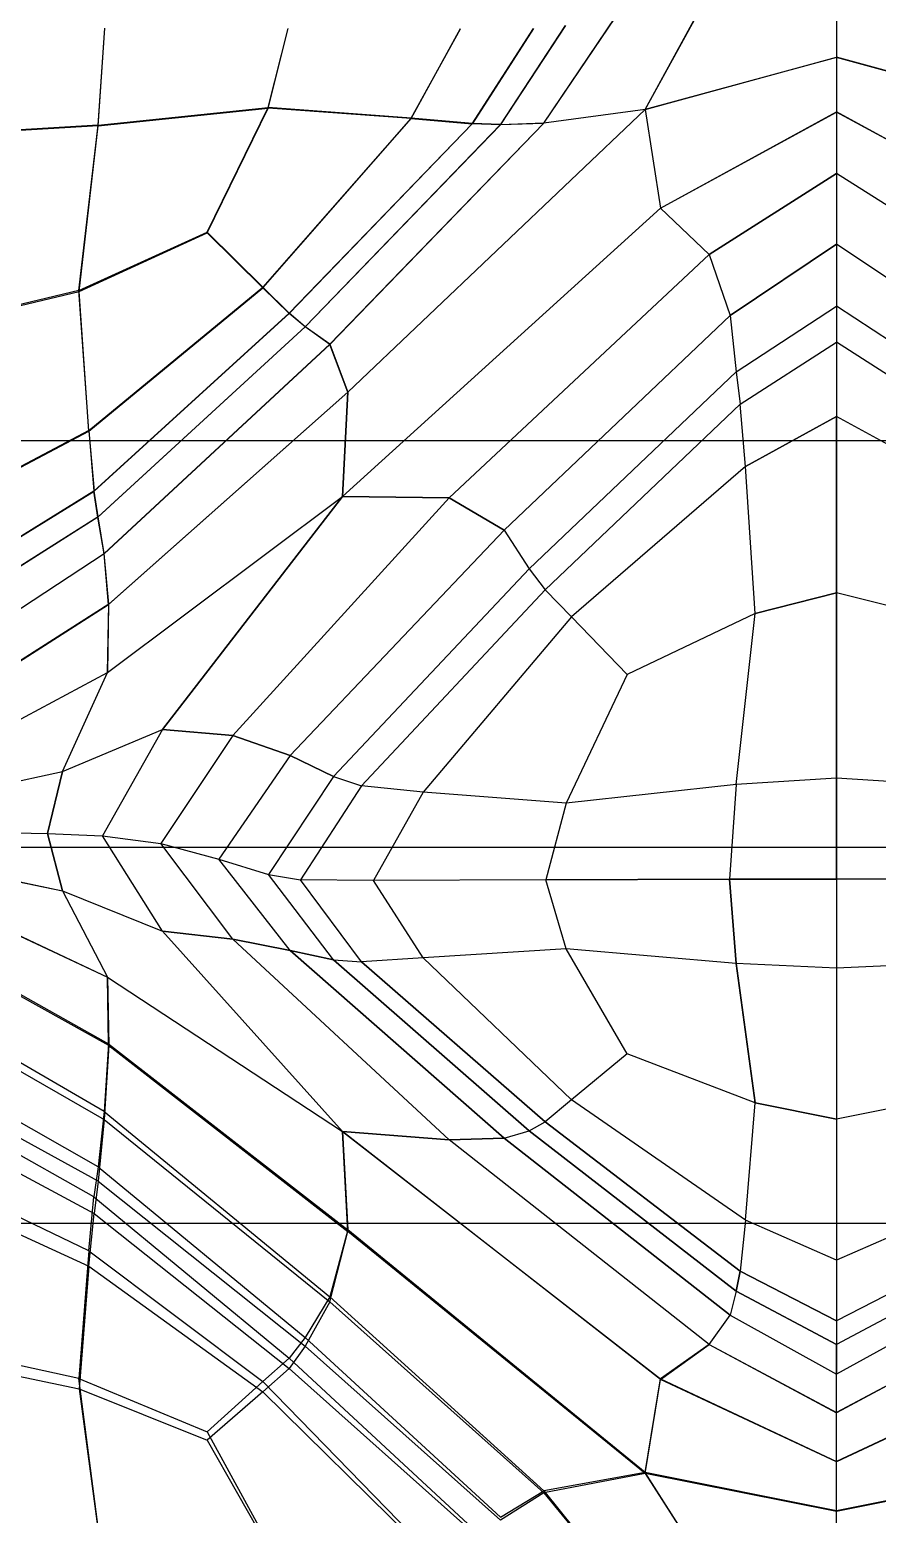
# Model space of a CAD drawing. Extents: x 11992 to 29481, y -6727 to 6811.
# Drawn here: x 12607.29 to 12612.22, y 1266.32 to 1274.94 of the extents above; entities that cross this region are included whole.
import ezdxf

# ---------------------------------------------------------------- set-up
doc = ezdxf.new("R2010")
doc.units = 0
doc.header["$MEASUREMENT"] = 0
doc.layers.get('0').update_dxf_attribs({"color": 8, "linetype": 'CONTINUOUS'})

msp = doc.modelspace()

# ---------------------------------------------------------------- linework, layer by layer
for p, q in [((12611.9796, 1276.9698, -1760.3735), (12611.9796, 1272.6954, -1759.1855)), ((12611.9796, 1275.7257, -1721.013), (12611.9796, 1272.6954, -1721.6802)), ((12610.2778, 1274.3996, -1721.1039), (12610.6927, 1275.014, -1720.8768)), ((12610.2788, 1274.3991, -1759.7495), (12610.6927, 1275.0123, -1759.9886)), ((12610.8667, 1274.48, -1721.2804), (12611.1838, 1275.0596, -1721.0447)), ((12610.8667, 1274.4788, -1759.5801), (12611.1838, 1275.0569, -1759.8205)), ((12607.6895, 1274.3884, -1759.9993), (12607.7267, 1274.9515, -1760.2206)), ((12607.6895, 1274.3834, -1720.8365), (12607.7267, 1274.9508, -1720.6454)), ((12608.6756, 1274.4866, -1720.7896), (12608.7934, 1274.9494, -1720.6388)), ((12608.6756, 1274.4907, -1760.0501), (12608.7934, 1274.9492, -1760.227)), ((12609.5068, 1274.4261, -1720.8175), (12609.7938, 1274.9489, -1720.6351)), ((12609.5068, 1274.4289, -1760.0204), (12609.7938, 1274.948, -1760.2304)), ((12609.8625, 1274.3967, -1720.8396), (12610.2177, 1274.9506, -1720.6418)), ((12610.2177, 1274.9496, -1760.2238), (12609.863, 1274.3984, -1760.0006)), ((12610.0256, 1274.3903, -1720.9155), (12610.4042, 1274.968, -1720.7065)), ((12610.4042, 1274.967, -1760.1591), (12610.0265, 1274.391, -1759.9303)), ((12610.8667, 1274.48, -1721.2804), (12611.9796, 1274.7832, -1721.2003)), ((12611.9796, 1274.7813, -1759.6634), (12610.8667, 1274.4788, -1759.5801)), ((12613.0931, 1274.4807, -1721.2843), (12611.9796, 1274.7832, -1721.2003)), ((12613.0926, 1274.4788, -1759.5798), (12611.9796, 1274.7813, -1759.6634)), ((12607.6895, 1274.3884, -1759.9993), (12608.6756, 1274.4907, -1760.0501)), ((12607.6895, 1274.3834, -1720.8365), (12608.6756, 1274.4866, -1720.7896)), ((12608.3213, 1273.7671, -1759.7183), (12608.6756, 1274.4907, -1760.0501)), ((12608.3223, 1273.7618, -1721.0883), (12608.6756, 1274.4866, -1720.7896)), ((12609.5068, 1274.4289, -1760.0204), (12608.6446, 1273.4471, -1759.5659)), ((12608.6456, 1273.4433, -1721.2287), (12609.5068, 1274.4261, -1720.8175)), ((12609.5068, 1274.4289, -1760.0204), (12608.6756, 1274.4907, -1760.0501)), ((12609.5068, 1274.4261, -1720.8175), (12608.6756, 1274.4866, -1720.7896)), ((12610.8667, 1274.48, -1721.2804), (12609.1386, 1272.8368, -1721.9559)), ((12610.8667, 1274.4788, -1759.5801), (12609.1386, 1272.8356, -1758.9011)), ((12609.863, 1274.3984, -1760.0006), (12609.5068, 1274.4289, -1760.0204)), ((12609.5068, 1274.4261, -1720.8175), (12609.8625, 1274.3967, -1720.8396)), ((12610.8667, 1274.48, -1721.2804), (12610.2778, 1274.3996, -1721.1039)), ((12610.8667, 1274.4788, -1759.5801), (12610.2788, 1274.3991, -1759.7495)), ((12610.8667, 1274.48, -1721.2804), (12610.9568, 1273.9063, -1721.5802)), ((12610.8667, 1274.4788, -1759.5801), (12610.9568, 1273.9056, -1759.2834)), ((12610.9568, 1273.9063, -1721.5802), (12611.9796, 1274.4652, -1721.3495)), ((12610.9568, 1273.9056, -1759.2834), (12611.9796, 1274.4642, -1759.5147)), ((12613.0029, 1273.9066, -1721.5823), (12611.9796, 1274.4652, -1721.3495)), ((12613.0025, 1273.9056, -1759.2834), (12611.9796, 1274.4642, -1759.5147)), ((12607.6895, 1274.3884, -1759.9993), (12607.1049, 1274.3541, -1759.9824)), ((12607.6895, 1274.3834, -1720.8365), (12607.1049, 1274.3488, -1720.8521)), ((12607.577, 1273.4276, -1759.5561), (12607.6895, 1274.3884, -1759.9993)), ((12607.5779, 1273.4221, -1721.2363), (12607.6895, 1274.3834, -1720.8365)), ((12609.863, 1274.3984, -1760.0006), (12608.7977, 1273.2955, -1759.4948)), ((12609.8625, 1274.3967, -1720.8396), (12608.7987, 1273.2936, -1721.2996)), ((12610.0265, 1274.391, -1759.9303), (12608.8912, 1273.2166, -1759.4031)), ((12610.0256, 1274.3903, -1720.9155), (12608.8916, 1273.2161, -1721.4036)), ((12610.2778, 1274.3996, -1721.1039), (12609.0356, 1273.1145, -1721.6437)), ((12609.0356, 1273.1138, -1759.1888), (12610.2788, 1274.3991, -1759.7495)), ((12610.0256, 1274.3903, -1720.9155), (12609.8625, 1274.3967, -1720.8396)), ((12610.0265, 1274.391, -1759.9303), (12609.863, 1274.3984, -1760.0006)), ((12610.2778, 1274.3996, -1721.1039), (12610.0256, 1274.3903, -1720.9155)), ((12610.0265, 1274.391, -1759.9303), (12610.2788, 1274.3991, -1759.7495)), ((12611.9796, 1274.1073, -1721.4728), (12611.2382, 1273.636, -1721.6581)), ((12611.2382, 1273.6357, -1759.2072), (12611.9796, 1274.1071, -1759.3927)), ((12612.7211, 1273.636, -1721.6586), (12611.9796, 1274.1073, -1721.4728)), ((12612.7211, 1273.6357, -1759.2072), (12611.9796, 1274.1071, -1759.3927)), ((12609.1091, 1272.2305, -1722.2761), (12610.9568, 1273.9063, -1721.5802)), ((12609.1091, 1272.2298, -1758.5894), (12610.9568, 1273.9056, -1759.2834)), ((12611.2382, 1273.636, -1721.6581), (12610.9568, 1273.9063, -1721.5802)), ((12611.2382, 1273.6357, -1759.2072), (12610.9568, 1273.9056, -1759.2834)), ((12607.577, 1273.4276, -1759.5561), (12608.3213, 1273.7671, -1759.7183)), ((12607.5779, 1273.4221, -1721.2363), (12608.3223, 1273.7618, -1721.0883)), ((12608.3213, 1273.7671, -1759.7183), (12608.6446, 1273.4471, -1759.5659)), ((12608.6456, 1273.4433, -1721.2287), (12608.3223, 1273.7618, -1721.0883)), ((12611.2382, 1273.636, -1721.6581), (12609.729, 1272.2219, -1722.215)), ((12611.2382, 1273.6357, -1759.2072), (12609.729, 1272.2217, -1758.6507)), ((12611.2382, 1273.636, -1721.6581), (12611.3602, 1273.2812, -1721.6495)), ((12611.2382, 1273.6357, -1759.2072), (12611.3602, 1273.2812, -1759.2163)), ((12611.3602, 1273.2812, -1759.2163), (12611.9796, 1273.697, -1759.3724)), ((12611.9796, 1273.697, -1721.4934), (12611.3602, 1273.2812, -1721.6495)), ((12612.599, 1273.2812, -1721.6495), (12611.9796, 1273.697, -1721.4934)), ((12612.599, 1273.2812, -1759.2163), (12611.9796, 1273.697, -1759.3724)), ((12607.577, 1273.4276, -1759.5561), (12607.1049, 1273.3143, -1759.5021)), ((12607.1049, 1273.3088, -1721.2856), (12607.5779, 1273.4221, -1721.2363)), ((12607.6342, 1272.6129, -1759.1694), (12607.577, 1273.4276, -1759.5561)), ((12607.6352, 1272.6093, -1721.5904), (12607.5779, 1273.4221, -1721.2363)), ((12607.6342, 1272.6129, -1759.1694), (12608.6446, 1273.4471, -1759.5659)), ((12607.6352, 1272.6093, -1721.5904), (12608.6456, 1273.4433, -1721.2287)), ((12608.6446, 1273.4471, -1759.5659), (12608.7977, 1273.2955, -1759.4948)), ((12608.6456, 1273.4433, -1721.2287), (12608.7987, 1273.2936, -1721.2996)), ((12607.6643, 1272.2617, -1759.0096), (12608.7977, 1273.2955, -1759.4948)), ((12607.6657, 1272.2605, -1721.7428), (12608.7987, 1273.2936, -1721.2996)), ((12608.8912, 1273.2166, -1759.4031), (12608.7977, 1273.2955, -1759.4948)), ((12608.8916, 1273.2161, -1721.4036), (12608.7987, 1273.2936, -1721.2996)), ((12611.3965, 1272.9541, -1759.2425), (12611.9796, 1273.3358, -1759.3805)), ((12611.3965, 1272.9541, -1721.6234), (12611.9796, 1273.3358, -1721.4853)), ((12612.5628, 1272.9541, -1759.2425), (12611.9796, 1273.3358, -1759.3805)), ((12612.5628, 1272.9541, -1721.6234), (12611.9796, 1273.3358, -1721.4853)), ((12607.6876, 1272.111, -1758.8959), (12608.8912, 1273.2166, -1759.4031)), ((12607.6891, 1272.112, -1721.8744), (12608.8916, 1273.2161, -1721.4036)), ((12609.0356, 1273.1138, -1759.1888), (12608.8912, 1273.2166, -1759.4031)), ((12609.0356, 1273.1145, -1721.6437), (12608.8916, 1273.2161, -1721.4036)), ((12611.3602, 1273.2812, -1759.2163), (12610.0484, 1272.0345, -1758.7482)), ((12611.3602, 1273.2812, -1721.6495), (12610.0484, 1272.0345, -1722.1177)), ((12611.3602, 1273.2812, -1759.2163), (12611.3965, 1272.9541, -1759.2425)), ((12611.3602, 1273.2812, -1721.6495), (12611.3965, 1272.9541, -1721.6234)), ((12607.7239, 1271.8976, -1758.6477), (12609.0356, 1273.1138, -1759.1888)), ((12607.7243, 1271.8991, -1722.1658), (12609.0356, 1273.1145, -1721.6437)), ((12609.0356, 1273.1145, -1721.6437), (12609.1386, 1272.8368, -1721.9559)), ((12609.1386, 1272.8356, -1758.9011), (12609.0356, 1273.1138, -1759.1888)), ((12611.4198, 1272.7667, -1721.6485), (12611.9796, 1273.1262, -1721.5222)), ((12611.4198, 1272.7667, -1759.2173), (12611.9796, 1273.1262, -1759.3436)), ((12612.5394, 1272.7667, -1759.2173), (12611.9796, 1273.1262, -1759.3436)), ((12612.5394, 1272.7667, -1721.6485), (12611.9796, 1273.1262, -1721.5222)), ((12611.3965, 1272.9541, -1759.2425), (12610.1924, 1271.8097, -1758.8285)), ((12611.3965, 1272.9541, -1721.6234), (12610.1924, 1271.8097, -1722.0374)), ((12611.3965, 1272.9541, -1759.2425), (12611.4198, 1272.7667, -1759.2173)), ((12611.3965, 1272.9541, -1721.6234), (12611.4198, 1272.7667, -1721.6485)), ((12607.7496, 1271.6025, -1758.3643), (12609.1386, 1272.8356, -1758.9011)), ((12607.7501, 1271.6039, -1722.4906), (12609.1386, 1272.8368, -1721.9559)), ((12609.1386, 1272.8368, -1721.9559), (12609.1091, 1272.2305, -1722.2761)), ((12609.1091, 1272.2298, -1758.5894), (12609.1386, 1272.8356, -1758.9011)), ((12610.2859, 1271.6886, -1722.0277), (12611.4198, 1272.7667, -1721.6485)), ((12611.4198, 1272.7667, -1759.2173), (12610.2859, 1271.6886, -1758.8381)), ((12611.4503, 1272.4043, -1721.781), (12611.4198, 1272.7667, -1721.6485)), ((12611.4503, 1272.4043, -1759.0848), (12611.4198, 1272.7667, -1759.2173)), ((12611.9796, 1272.6954, -1759.1855), (12611.4503, 1272.4043, -1759.0848)), ((12611.4503, 1272.4043, -1721.781), (12611.9796, 1272.6954, -1721.6802)), ((12611.9796, 1272.6954, -1759.1855), (12611.9796, 1267.1293, -1755.5806)), ((12611.9796, 1270.0072, -1722.6864), (12611.9796, 1272.6954, -1721.6802)), ((12612.5094, 1272.4043, -1721.781), (12611.9796, 1272.6954, -1721.6802)), ((12612.5094, 1272.4043, -1759.0848), (12611.9796, 1272.6954, -1759.1855)), ((12607.6342, 1272.6129, -1759.1694), (12607.1049, 1272.3347, -1759.0373)), ((12607.1049, 1272.3313, -1721.7109), (12607.6352, 1272.6093, -1721.5904)), ((12607.6342, 1272.6129, -1759.1694), (12607.6643, 1272.2617, -1759.0096)), ((12607.6352, 1272.6093, -1721.5904), (12607.6657, 1272.2605, -1721.7428)), ((12651.3121, 1272.5535, -1759.0217), (12606.3119, 1272.5535, -1759.0217)), ((12651.3121, 1272.5535, -1721.8437), (12606.3119, 1272.5535, -1721.8437)), ((12611.4503, 1272.4043, -1721.781), (12610.439, 1271.5305, -1722.0833)), ((12611.4503, 1272.4043, -1759.0848), (12610.439, 1271.5305, -1758.7826)), ((12611.5071, 1271.5512, -1758.7892), (12611.4503, 1272.4043, -1759.0848)), ((12611.5071, 1271.5512, -1722.0766), (12611.4503, 1272.4043, -1721.781)), ((12607.6643, 1272.2617, -1759.0096), (12607.1049, 1271.917, -1758.8478)), ((12607.1049, 1271.9162, -1721.8905), (12607.6657, 1272.2605, -1721.7428)), ((12607.6876, 1272.111, -1758.8959), (12607.6643, 1272.2617, -1759.0096)), ((12607.6891, 1272.112, -1721.8744), (12607.6657, 1272.2605, -1721.7428)), ((12607.7425, 1271.2079, -1722.7224), (12609.1091, 1272.2305, -1722.2761)), ((12607.7425, 1271.2072, -1758.1452), (12609.1091, 1272.2298, -1758.5894)), ((12608.0634, 1270.8763, -1722.8374), (12609.1091, 1272.2305, -1722.2761)), ((12609.1091, 1272.2298, -1758.5894), (12608.0634, 1270.8763, -1758.0284)), ((12608.4715, 1270.8412, -1722.7654), (12609.729, 1272.2219, -1722.215)), ((12609.729, 1272.2217, -1758.6507), (12608.4715, 1270.8412, -1758.1005)), ((12609.1091, 1272.2305, -1722.2761), (12609.729, 1272.2219, -1722.215)), ((12609.729, 1272.2217, -1758.6507), (12609.1091, 1272.2298, -1758.5894)), ((12609.729, 1272.2219, -1722.215), (12610.0484, 1272.0345, -1722.1177)), ((12610.0484, 1272.0345, -1758.7482), (12609.729, 1272.2217, -1758.6507)), ((12607.6891, 1272.112, -1721.8744), (12607.1049, 1271.7436, -1722.0314)), ((12607.6876, 1272.111, -1758.8959), (12607.1049, 1271.7424, -1758.7268)), ((12607.7239, 1271.8976, -1758.6477), (12607.6876, 1272.111, -1758.8959)), ((12607.7243, 1271.8991, -1722.1658), (12607.6891, 1272.112, -1721.8744)), ((12610.0484, 1272.0345, -1758.7482), (12608.8049, 1270.7253, -1758.244)), ((12608.8049, 1270.7253, -1722.6219), (12610.0484, 1272.0345, -1722.1177)), ((12610.0484, 1272.0345, -1758.7482), (12610.1924, 1271.8097, -1758.8285)), ((12610.0484, 1272.0345, -1722.1177), (12610.1924, 1271.8097, -1722.0374)), ((12607.1049, 1271.494, -1722.3398), (12607.7243, 1271.8991, -1722.1658)), ((12607.7239, 1271.8976, -1758.6477), (12607.1049, 1271.4921, -1758.4673)), ((12607.7496, 1271.6025, -1758.3643), (12607.7239, 1271.8976, -1758.6477)), ((12607.7501, 1271.6039, -1722.4906), (12607.7243, 1271.8991, -1722.1658)), ((12610.1924, 1271.8097, -1758.8285), (12609.0566, 1270.6028, -1758.3784)), ((12609.0566, 1270.6028, -1722.4874), (12610.1924, 1271.8097, -1722.0374)), ((12610.1924, 1271.8097, -1722.0374), (12610.2859, 1271.6886, -1722.0277)), ((12610.1924, 1271.8097, -1758.8285), (12610.2859, 1271.6886, -1758.8381)), ((12609.2197, 1270.548, -1722.4427), (12610.2859, 1271.6886, -1722.0277)), ((12610.2859, 1271.6886, -1758.8381), (12609.2197, 1270.548, -1758.4231)), ((12610.439, 1271.5305, -1758.7826), (12610.2859, 1271.6886, -1758.8381)), ((12610.439, 1271.5305, -1722.0833), (12610.2859, 1271.6886, -1722.0277)), ((12611.5071, 1271.5512, -1722.0766), (12611.9796, 1271.67, -1722.0358)), ((12611.9796, 1271.67, -1758.83), (12611.5071, 1271.5512, -1758.7892)), ((12612.4522, 1271.5512, -1758.7892), (12611.9796, 1271.67, -1758.83)), ((12612.4522, 1271.5512, -1722.0766), (12611.9796, 1271.67, -1722.0358)), ((12607.7501, 1271.6039, -1722.4906), (12607.1049, 1271.1931, -1722.6687)), ((12607.1049, 1271.1917, -1758.1854), (12607.7496, 1271.6025, -1758.3643)), ((12607.7425, 1271.2079, -1722.7224), (12607.7501, 1271.6039, -1722.4906)), ((12607.7496, 1271.6025, -1758.3643), (12607.7425, 1271.2072, -1758.1452)), ((12610.439, 1271.5305, -1758.7826), (12609.5764, 1270.5122, -1758.4155)), ((12610.439, 1271.5305, -1722.0833), (12609.5764, 1270.5122, -1722.4504)), ((12610.7623, 1271.1953, -1758.667), (12610.439, 1271.5305, -1758.7826)), ((12610.7623, 1271.1953, -1722.1989), (12610.439, 1271.5305, -1722.0833)), ((12611.5071, 1271.5512, -1758.7892), (12610.7623, 1271.1953, -1758.667)), ((12611.5071, 1271.5512, -1722.0766), (12610.7623, 1271.1953, -1722.1989)), ((12611.395, 1270.5565, -1758.4284), (12611.5071, 1271.5512, -1758.7892)), ((12611.395, 1270.5565, -1722.4373), (12611.5071, 1271.5512, -1722.0766)), ((12607.1049, 1270.8672, -1722.8712), (12607.7425, 1271.2079, -1722.7224)), ((12607.1049, 1270.8662, -1757.9971), (12607.7425, 1271.2072, -1758.1452)), ((12607.4812, 1270.6319, -1722.968), (12607.7425, 1271.2079, -1722.7224)), ((12607.4812, 1270.6319, -1757.8982), (12607.7425, 1271.2072, -1758.1452)), ((12610.7623, 1271.1953, -1758.667), (12610.408, 1270.4476, -1758.393)), ((12610.7623, 1271.1953, -1722.1989), (12610.408, 1270.4476, -1722.4729)), ((12607.4812, 1270.6319, -1722.968), (12608.0634, 1270.8763, -1722.8374)), ((12607.4812, 1270.6319, -1757.8982), (12608.0634, 1270.8763, -1758.0284)), ((12608.0634, 1270.8763, -1722.8374), (12607.7148, 1270.258, -1723.1209)), ((12608.0634, 1270.8763, -1758.0284), (12607.7148, 1270.258, -1757.745)), ((12608.0634, 1270.8763, -1722.8374), (12608.4715, 1270.8412, -1722.7654)), ((12608.4715, 1270.8412, -1758.1005), (12608.0634, 1270.8763, -1758.0284)), ((12608.4715, 1270.8412, -1722.7654), (12608.0519, 1270.2142, -1723.0451)), ((12608.4715, 1270.8412, -1758.1005), (12608.0519, 1270.2142, -1757.8207)), ((12608.4715, 1270.8412, -1722.7654), (12608.8049, 1270.7253, -1722.6219)), ((12608.8049, 1270.7253, -1758.244), (12608.4715, 1270.8412, -1758.1005)), ((12608.8049, 1270.7253, -1722.6219), (12608.39, 1270.1224, -1722.886)), ((12608.8049, 1270.7253, -1758.244), (12608.39, 1270.1224, -1757.9799)), ((12609.0566, 1270.6028, -1758.3784), (12608.8049, 1270.7253, -1758.244)), ((12608.8049, 1270.7253, -1722.6219), (12609.0566, 1270.6028, -1722.4874)), ((12607.1049, 1270.5503, -1757.8548), (12607.4812, 1270.6319, -1757.8982)), ((12607.1049, 1270.5506, -1723.0116), (12607.4812, 1270.6319, -1722.968)), ((12607.3939, 1270.2728, -1723.1463), (12607.4812, 1270.6319, -1722.968)), ((12607.4812, 1270.6319, -1757.8982), (12607.3939, 1270.2728, -1757.7194)), ((12609.0566, 1270.6028, -1758.3784), (12608.678, 1270.0342, -1758.1325)), ((12609.0566, 1270.6028, -1722.4874), (12608.678, 1270.0342, -1722.7333)), ((12609.2197, 1270.548, -1758.4231), (12608.8645, 1270.0017, -1758.1889)), ((12609.2197, 1270.548, -1722.4427), (12608.8645, 1270.0017, -1722.6769)), ((12609.0566, 1270.6028, -1758.3784), (12609.2197, 1270.548, -1758.4231)), ((12609.0566, 1270.6028, -1722.4874), (12609.2197, 1270.548, -1722.4427)), ((12609.5764, 1270.5122, -1722.4504), (12609.2197, 1270.548, -1722.4427)), ((12609.5764, 1270.5122, -1758.4155), (12609.2197, 1270.548, -1758.4231)), ((12611.395, 1270.5565, -1758.4284), (12610.408, 1270.4476, -1758.393)), ((12611.395, 1270.5565, -1722.4373), (12610.408, 1270.4476, -1722.4729)), ((12611.395, 1270.5565, -1758.4284), (12611.3574, 1270.0058, -1758.1817)), ((12611.395, 1270.5565, -1722.4373), (12611.3574, 1270.0058, -1722.6842)), ((12611.9796, 1270.5928, -1758.4402), (12611.395, 1270.5565, -1758.4284)), ((12611.9796, 1270.5928, -1722.4255), (12611.395, 1270.5565, -1722.4373)), ((12612.5647, 1270.5565, -1758.4284), (12611.9796, 1270.5928, -1758.4402)), ((12612.5647, 1270.5565, -1722.4373), (12611.9796, 1270.5928, -1722.4255)), ((12609.5764, 1270.5122, -1722.4504), (12609.2888, 1269.9994, -1722.6729)), ((12609.5764, 1270.5122, -1758.4155), (12609.2888, 1269.9994, -1758.193)), ((12610.408, 1270.4476, -1758.393), (12609.5764, 1270.5122, -1758.4155)), ((12610.408, 1270.4476, -1722.4729), (12609.5764, 1270.5122, -1722.4504)), ((12610.408, 1270.4476, -1758.393), (12610.2902, 1270.002, -1758.1884)), ((12610.408, 1270.4476, -1722.4729), (12610.2902, 1270.002, -1722.6774)), ((12607.1049, 1270.2778, -1757.7109), (12607.3939, 1270.2728, -1757.7194)), ((12607.1049, 1270.2778, -1723.155), (12607.3939, 1270.2728, -1723.1463)), ((12607.3939, 1270.2728, -1723.1463), (12607.7148, 1270.258, -1723.1209)), ((12607.3939, 1270.2728, -1757.7194), (12607.4812, 1269.9388, -1757.4976)), ((12607.3939, 1270.2728, -1757.7194), (12607.7148, 1270.258, -1757.745)), ((12607.4812, 1269.9386, -1723.3678), (12607.3939, 1270.2728, -1723.1463)), ((12651.3116, 1270.191, -1757.8612), (12606.3119, 1270.191, -1757.8612)), ((12651.3116, 1270.191, -1723.0042), (12606.3119, 1270.191, -1723.0042)), ((12607.7148, 1270.258, -1757.745), (12608.0519, 1270.2142, -1757.8207)), ((12608.0634, 1269.7035, -1757.3512), (12607.7148, 1270.258, -1757.745)), ((12607.7148, 1270.258, -1723.1209), (12608.0519, 1270.2142, -1723.0451)), ((12608.0634, 1269.7035, -1723.5145), (12607.7148, 1270.258, -1723.1209)), ((12608.0519, 1270.2142, -1757.8207), (12608.39, 1270.1224, -1757.9799)), ((12608.4715, 1269.6587, -1723.4482), (12608.0519, 1270.2142, -1723.0451)), ((12608.4715, 1269.6587, -1757.4177), (12608.0519, 1270.2142, -1757.8207)), ((12608.0519, 1270.2142, -1723.0451), (12608.39, 1270.1224, -1722.886)), ((12608.8049, 1269.5921, -1757.5898), (12608.39, 1270.1224, -1757.9799)), ((12608.8049, 1269.5924, -1723.276), (12608.39, 1270.1224, -1722.886)), ((12608.39, 1270.1224, -1757.9799), (12608.678, 1270.0342, -1758.1325)), ((12608.39, 1270.1224, -1722.886), (12608.678, 1270.0342, -1722.7333)), ((12607.1049, 1270.0172, -1757.5464), (12607.4812, 1269.9388, -1757.4976)), ((12607.1049, 1270.0168, -1723.319), (12607.4812, 1269.9386, -1723.3678)), ((12608.678, 1270.0342, -1722.7333), (12608.8645, 1270.0017, -1722.6769)), ((12609.0566, 1269.5371, -1757.7631), (12608.678, 1270.0342, -1758.1325)), ((12609.0566, 1269.5371, -1723.1027), (12608.678, 1270.0342, -1722.7333)), ((12608.678, 1270.0342, -1758.1325), (12608.8645, 1270.0017, -1758.1889)), ((12607.4812, 1269.9388, -1757.4976), (12607.7425, 1269.4379, -1757.1216)), ((12607.4812, 1269.9388, -1757.4976), (12608.0634, 1269.7035, -1757.3512)), ((12607.4812, 1269.9386, -1723.3678), (12607.7425, 1269.4369, -1723.7427)), ((12607.4812, 1269.9386, -1723.3678), (12608.0634, 1269.7035, -1723.5145)), ((12609.2888, 1269.9994, -1758.193), (12608.8645, 1270.0017, -1758.1889)), ((12609.2197, 1269.5259, -1757.833), (12608.8645, 1270.0017, -1758.1889)), ((12609.2197, 1269.5259, -1723.0328), (12608.8645, 1270.0017, -1722.6769)), ((12609.2888, 1269.9994, -1722.6729), (12608.8645, 1270.0017, -1722.6769)), ((12610.2902, 1270.002, -1722.6774), (12609.2888, 1269.9994, -1722.6729)), ((12610.2902, 1270.002, -1758.1884), (12609.2888, 1269.9994, -1758.193)), ((12609.5764, 1269.5502, -1757.8601), (12609.2888, 1269.9994, -1758.193)), ((12609.5764, 1269.5502, -1723.0057), (12609.2888, 1269.9994, -1722.6729)), ((12611.3574, 1270.0058, -1722.6842), (12610.2902, 1270.002, -1722.6774)), ((12610.2902, 1270.002, -1758.1884), (12611.3574, 1270.0058, -1758.1817)), ((12610.408, 1269.6021, -1757.9049), (12610.2902, 1270.002, -1758.1884)), ((12610.408, 1269.6021, -1722.961), (12610.2902, 1270.002, -1722.6774)), ((12611.3574, 1270.0058, -1758.1817), (12611.9796, 1270.0072, -1758.1795)), ((12611.9796, 1270.0072, -1722.6864), (12611.3574, 1270.0058, -1722.6842)), ((12611.3574, 1270.0058, -1722.6842), (12611.395, 1269.517, -1723.0377)), ((12611.395, 1269.517, -1757.8282), (12611.3574, 1270.0058, -1758.1817)), ((12612.6024, 1270.0058, -1722.6842), (12611.9796, 1270.0072, -1722.6864)), ((12612.6019, 1270.0058, -1758.1817), (12611.9796, 1270.0072, -1758.1795)), ((12611.9796, 1270.0072, -1722.6864), (12611.9796, 1267.3028, -1724.9684)), ((12607.1049, 1269.7373, -1757.3424), (12607.7425, 1269.4379, -1757.1216)), ((12607.1049, 1269.7357, -1723.5215), (12607.7425, 1269.4369, -1723.7427)), ((12608.0634, 1269.7035, -1757.3512), (12609.1091, 1268.5402, -1756.4592)), ((12608.0634, 1269.7035, -1757.3512), (12608.4715, 1269.6587, -1757.4177)), ((12608.4715, 1269.6587, -1723.4482), (12608.0634, 1269.7035, -1723.5145)), ((12609.1091, 1268.5407, -1724.4063), (12608.0634, 1269.7035, -1723.5145)), ((12609.729, 1268.4918, -1724.3685), (12608.4715, 1269.6587, -1723.4482)), ((12608.8049, 1269.5924, -1723.276), (12608.4715, 1269.6587, -1723.4482)), ((12608.4715, 1269.6587, -1757.4177), (12609.729, 1268.4916, -1756.4972)), ((12608.4715, 1269.6587, -1757.4177), (12608.8049, 1269.5921, -1757.5898)), ((12609.0566, 1269.5371, -1723.1027), (12608.8049, 1269.5924, -1723.276)), ((12610.0484, 1268.5011, -1724.1577), (12608.8049, 1269.5924, -1723.276)), ((12608.8049, 1269.5921, -1757.5898), (12610.0484, 1268.5009, -1756.7081)), ((12608.8049, 1269.5921, -1757.5898), (12609.0566, 1269.5371, -1757.7631)), ((12610.408, 1269.6021, -1757.9049), (12609.5764, 1269.5502, -1757.8601)), ((12610.408, 1269.6021, -1722.961), (12609.5764, 1269.5502, -1723.0057)), ((12610.7623, 1268.9911, -1757.3944), (12610.408, 1269.6021, -1757.9049)), ((12610.7623, 1268.9911, -1723.4715), (12610.408, 1269.6021, -1722.961)), ((12611.395, 1269.517, -1757.8282), (12610.408, 1269.6021, -1757.9049)), ((12611.395, 1269.517, -1723.0377), (12610.408, 1269.6021, -1722.961)), ((12610.1924, 1268.544, -1723.9228), (12609.0566, 1269.5371, -1723.1027)), ((12609.0566, 1269.5371, -1757.7631), (12610.1924, 1268.5438, -1756.943)), ((12609.0566, 1269.5371, -1757.7631), (12609.2197, 1269.5259, -1757.833)), ((12609.0566, 1269.5371, -1723.1027), (12609.2197, 1269.5259, -1723.0328)), ((12609.5764, 1269.5502, -1757.8601), (12609.2197, 1269.5259, -1757.833)), ((12609.5764, 1269.5502, -1723.0057), (12609.2197, 1269.5259, -1723.0328)), ((12609.2197, 1269.5259, -1757.833), (12610.2859, 1268.596, -1757.0528)), ((12610.2859, 1268.596, -1723.8131), (12609.2197, 1269.5259, -1723.0328)), ((12610.439, 1268.7233, -1723.704), (12609.5764, 1269.5502, -1723.0057)), ((12610.439, 1268.7233, -1757.1618), (12609.5764, 1269.5502, -1757.8601)), ((12611.9796, 1269.4884, -1757.8026), (12611.395, 1269.517, -1757.8282)), ((12611.9796, 1269.4884, -1723.0632), (12611.395, 1269.517, -1723.0377)), ((12611.5071, 1268.7071, -1757.1472), (12611.395, 1269.517, -1757.8282)), ((12611.395, 1269.517, -1723.0377), (12611.5071, 1268.7071, -1723.7187)), ((12612.5647, 1269.517, -1723.0377), (12611.9796, 1269.4884, -1723.0632)), ((12612.5647, 1269.517, -1757.8282), (12611.9796, 1269.4884, -1757.8026)), ((12607.1049, 1269.41, -1723.7091), (12607.7496, 1269.0493, -1723.9756)), ((12607.7425, 1269.4379, -1757.1216), (12607.7501, 1269.0392, -1756.8945)), ((12607.7425, 1269.4379, -1757.1216), (12609.1091, 1268.5402, -1756.4592)), ((12607.7496, 1269.0493, -1723.9756), (12607.7425, 1269.4369, -1723.7427)), ((12607.7425, 1269.4369, -1723.7427), (12609.1091, 1268.5407, -1724.4063)), ((12607.7501, 1269.0392, -1756.8945), (12607.1049, 1269.399, -1757.1612)), ((12607.7239, 1268.6566, -1724.0894), (12607.1049, 1269.0154, -1723.8285)), ((12607.7496, 1269.0493, -1723.9756), (12607.7239, 1268.6566, -1724.0894)), ((12607.7501, 1269.0392, -1756.8945), (12607.7243, 1268.6103, -1756.8013)), ((12607.7496, 1269.0493, -1723.9756), (12609.1386, 1267.968, -1724.775)), ((12607.7501, 1269.0392, -1756.8945), (12609.1386, 1267.9599, -1756.0943)), ((12610.7623, 1268.9911, -1757.3944), (12610.439, 1268.7233, -1757.1618)), ((12610.7623, 1268.9911, -1723.4715), (12610.439, 1268.7233, -1723.704)), ((12611.5071, 1268.7071, -1723.7187), (12610.7623, 1268.9911, -1723.4715)), ((12611.5071, 1268.7071, -1757.1472), (12610.7623, 1268.9911, -1757.3944)), ((12607.1049, 1268.9637, -1757.0651), (12607.7243, 1268.6103, -1756.8013)), ((12610.439, 1268.7233, -1723.704), (12610.2859, 1268.596, -1723.8131)), ((12610.439, 1268.7233, -1757.1618), (12610.2859, 1268.596, -1757.0528)), ((12611.4503, 1268.0248, -1724.3095), (12610.439, 1268.7233, -1723.704)), ((12611.4503, 1268.0248, -1756.5563), (12610.439, 1268.7233, -1757.1618)), ((12607.6881, 1268.335, -1724.1501), (12607.1049, 1268.6656, -1723.9155)), ((12607.7239, 1268.6566, -1724.0894), (12607.6881, 1268.335, -1724.1501)), ((12607.7239, 1268.6566, -1724.0894), (12609.0356, 1267.5796, -1724.8721)), ((12611.4503, 1268.0248, -1724.3095), (12611.5071, 1268.7071, -1723.7187)), ((12611.4503, 1268.0248, -1756.5563), (12611.5071, 1268.7071, -1757.1472)), ((12611.9796, 1268.6125, -1757.0648), (12611.5071, 1268.7071, -1757.1472)), ((12611.5071, 1268.7071, -1723.7187), (12611.9796, 1268.6125, -1723.8011)), ((12612.4522, 1268.7071, -1723.7187), (12611.9796, 1268.6125, -1723.8011)), ((12612.4522, 1268.7071, -1757.1472), (12611.9796, 1268.6125, -1757.0648)), ((12607.6891, 1268.2517, -1756.7628), (12607.1049, 1268.5717, -1757.0031)), ((12607.7243, 1268.6103, -1756.8013), (12607.6891, 1268.2517, -1756.7628)), ((12607.7243, 1268.6103, -1756.8013), (12609.0356, 1267.5506, -1756.0098)), ((12610.0484, 1268.5011, -1724.1577), (12610.1924, 1268.544, -1723.9228)), ((12610.0484, 1268.5009, -1756.7081), (12610.1924, 1268.5438, -1756.943)), ((12610.1924, 1268.544, -1723.9228), (12610.2859, 1268.596, -1723.8131)), ((12610.1924, 1268.5438, -1756.943), (12610.2859, 1268.596, -1757.0528)), ((12611.3965, 1267.613, -1724.707), (12610.1924, 1268.544, -1723.9228)), ((12610.1924, 1268.5438, -1756.943), (12611.3965, 1267.613, -1756.1588)), ((12610.2859, 1268.596, -1757.0528), (12611.4198, 1267.7287, -1756.3085)), ((12611.4198, 1267.7287, -1724.5574), (12610.2859, 1268.596, -1723.8131)), ((12607.6643, 1268.1611, -1724.2238), (12607.1049, 1268.4735, -1724.0061)), ((12609.729, 1268.4918, -1724.3685), (12609.1091, 1268.5407, -1724.4063)), ((12609.1091, 1268.5407, -1724.4063), (12609.1386, 1267.968, -1724.775)), ((12609.1091, 1268.5407, -1724.4063), (12610.9568, 1267.1021, -1725.5104)), ((12610.9568, 1267.0997, -1755.3557), (12609.1091, 1268.5402, -1756.4592)), ((12609.1091, 1268.5402, -1756.4592), (12609.729, 1268.4916, -1756.4972)), ((12609.1386, 1267.9599, -1756.0943), (12609.1091, 1268.5402, -1756.4592)), ((12610.0484, 1268.5011, -1724.1577), (12609.729, 1268.4918, -1724.3685)), ((12609.729, 1268.4916, -1756.4972), (12610.0484, 1268.5009, -1756.7081)), ((12611.2382, 1267.3028, -1725.3149), (12609.729, 1268.4918, -1724.3685)), ((12611.2382, 1267.3024, -1755.551), (12609.729, 1268.4916, -1756.4972)), ((12611.3602, 1267.4721, -1725.0034), (12610.0484, 1268.5011, -1724.1577)), ((12610.0484, 1268.5009, -1756.7081), (12611.3602, 1267.4721, -1755.8625)), ((12607.1049, 1268.3636, -1756.9242), (12607.6657, 1268.0634, -1756.6998)), ((12607.6881, 1268.335, -1724.1501), (12607.6643, 1268.1611, -1724.2238)), ((12607.6881, 1268.335, -1724.1501), (12608.8912, 1267.3427, -1724.8538)), ((12607.6891, 1268.2517, -1756.7628), (12607.6657, 1268.0634, -1756.6998)), ((12607.6891, 1268.2517, -1756.7628), (12608.8916, 1267.2919, -1756.0418)), ((12607.6342, 1267.8471, -1724.4479), (12607.6643, 1268.1611, -1724.2238)), ((12607.6643, 1268.1611, -1724.2238), (12608.7977, 1267.2239, -1724.8765)), ((12607.6342, 1267.8471, -1724.4479), (12607.1049, 1268.1006, -1724.2732)), ((12607.6352, 1267.757, -1756.474), (12607.6657, 1268.0634, -1756.6998)), ((12607.6657, 1268.0634, -1756.6998), (12608.7987, 1267.1629, -1756.0267)), ((12611.4503, 1268.0248, -1724.3095), (12611.4198, 1267.7287, -1724.5574)), ((12611.4503, 1268.0248, -1756.5563), (12611.4198, 1267.7287, -1756.3085)), ((12611.9796, 1267.7918, -1724.5114), (12611.4503, 1268.0248, -1724.3095)), ((12611.9796, 1267.7918, -1756.3545), (12611.4503, 1268.0248, -1756.5563)), ((12612.5094, 1268.0248, -1756.5563), (12611.9796, 1267.7918, -1756.3545)), ((12612.5094, 1268.0248, -1724.3095), (12611.9796, 1267.7918, -1724.5114)), ((12651.3121, 1268.005, -1724.4698), (12606.3119, 1268.005, -1724.4698)), ((12651.3121, 1268.005, -1756.3956), (12606.3119, 1268.005, -1756.3956)), ((12607.1049, 1268.0002, -1756.6545), (12607.6352, 1267.757, -1756.474)), ((12609.1386, 1267.968, -1724.775), (12609.0356, 1267.5796, -1724.8721)), ((12609.0356, 1267.5506, -1756.0098), (12609.1386, 1267.9599, -1756.0943)), ((12610.8667, 1266.5585, -1725.8585), (12609.1386, 1267.968, -1724.775)), ((12610.8667, 1266.553, -1755.0089), (12609.1386, 1267.9599, -1756.0943)), ((12607.6342, 1267.8471, -1724.4479), (12607.577, 1267.1047, -1724.9602)), ((12607.6342, 1267.8471, -1724.4479), (12608.6446, 1267.0866, -1724.9722)), ((12607.6352, 1267.757, -1756.474), (12607.5779, 1267.0439, -1755.9472)), ((12607.6352, 1267.757, -1756.474), (12608.6456, 1267.027, -1755.9324)), ((12611.4198, 1267.7287, -1724.5574), (12611.3965, 1267.613, -1724.707)), ((12611.3965, 1267.613, -1756.1588), (12611.4198, 1267.7287, -1756.3085)), ((12611.4198, 1267.7287, -1756.3085), (12611.9796, 1267.4395, -1756.0604)), ((12611.9796, 1267.4395, -1724.8055), (12611.4198, 1267.7287, -1724.5574)), ((12612.5394, 1267.7287, -1724.5574), (12611.9796, 1267.4395, -1724.8055)), ((12612.5394, 1267.7287, -1756.3085), (12611.9796, 1267.4395, -1756.0604)), ((12611.3965, 1267.613, -1756.1588), (12611.3602, 1267.4721, -1755.8625)), ((12611.3965, 1267.613, -1724.707), (12611.3602, 1267.4721, -1725.0034)), ((12611.9796, 1267.3028, -1724.9684), (12611.3965, 1267.613, -1724.707)), ((12611.3965, 1267.613, -1756.1588), (12611.9796, 1267.3028, -1755.8974)), ((12612.5628, 1267.613, -1724.707), (12611.9796, 1267.3028, -1724.9684)), ((12612.5628, 1267.613, -1756.1588), (12611.9796, 1267.3028, -1755.8974)), ((12609.0356, 1267.5796, -1724.8721), (12608.8912, 1267.3427, -1724.8538)), ((12609.0356, 1267.5506, -1756.0098), (12608.8916, 1267.2919, -1756.0418)), ((12609.0356, 1267.5796, -1724.8721), (12610.2788, 1266.4514, -1725.705)), ((12610.2778, 1266.4405, -1755.1667), (12609.0356, 1267.5506, -1756.0098)), ((12611.2382, 1267.3024, -1755.551), (12611.3602, 1267.4721, -1755.8625)), ((12611.2382, 1267.3028, -1725.3149), (12611.3602, 1267.4721, -1725.0034)), ((12611.3602, 1267.4721, -1755.8625), (12611.9796, 1267.1293, -1755.5806)), ((12611.3602, 1267.4721, -1725.0034), (12611.9796, 1267.1293, -1725.2852)), ((12612.599, 1267.4721, -1755.8625), (12611.9796, 1267.1293, -1755.5806)), ((12612.599, 1267.4721, -1725.0034), (12611.9796, 1267.1293, -1725.2852)), ((12608.8912, 1267.3427, -1724.8538), (12608.7977, 1267.2239, -1724.8765)), ((12610.0265, 1266.2989, -1725.6075), (12608.8912, 1267.3427, -1724.8538)), ((12608.8916, 1267.2919, -1756.0418), (12608.7987, 1267.1629, -1756.0267)), ((12610.0256, 1266.2819, -1755.269), (12608.8916, 1267.2919, -1756.0418)), ((12611.2382, 1267.3028, -1725.3149), (12610.9568, 1267.1021, -1725.5104)), ((12610.9568, 1267.0997, -1755.3557), (12611.2382, 1267.3024, -1755.551)), ((12611.2382, 1267.3028, -1725.3149), (12611.9796, 1266.9066, -1725.6305)), ((12611.2382, 1267.3024, -1755.551), (12611.9796, 1266.9061, -1755.2354)), ((12612.7211, 1267.3028, -1725.3149), (12611.9796, 1266.9066, -1725.6305)), ((12611.9796, 1265.1056, -1727.309), (12611.9796, 1267.3028, -1724.9684)), ((12612.7211, 1267.3026, -1755.5507), (12611.9796, 1266.9061, -1755.2354)), ((12607.577, 1267.1047, -1724.9602), (12607.1049, 1267.2082, -1724.8892)), ((12608.6446, 1267.0866, -1724.9722), (12608.7977, 1267.2239, -1724.8765)), ((12608.6456, 1267.027, -1755.9324), (12608.7987, 1267.1629, -1756.0267)), ((12609.863, 1266.2345, -1725.5787), (12608.7977, 1267.2239, -1724.8765)), ((12609.8625, 1266.2133, -1755.3014), (12608.7987, 1267.1629, -1756.0267)), ((12607.1049, 1267.1433, -1756.0206), (12607.5779, 1267.0439, -1755.9472)), ((12607.577, 1267.1047, -1724.9602), (12608.3213, 1266.7948, -1725.173)), ((12607.6895, 1266.2407, -1725.5706), (12607.577, 1267.1047, -1724.9602)), ((12608.3213, 1266.7948, -1725.173), (12608.6446, 1267.0866, -1724.9722)), ((12609.5068, 1266.2021, -1725.5952), (12608.6446, 1267.0866, -1724.9722)), ((12610.8667, 1266.5585, -1725.8585), (12610.9568, 1267.1021, -1725.5104)), ((12610.8667, 1266.553, -1755.0089), (12610.9568, 1267.0997, -1755.3557)), ((12610.9568, 1267.1021, -1725.5104), (12611.9796, 1266.6224, -1725.8786)), ((12611.9796, 1266.6205, -1754.9872), (12610.9568, 1267.0997, -1755.3557)), ((12611.9796, 1266.3322, -1754.7864), (12611.9796, 1267.1293, -1755.5806)), ((12613.0025, 1267.1021, -1725.5104), (12611.9796, 1266.6224, -1725.8786)), ((12613.0029, 1267.1014, -1755.3545), (12611.9796, 1266.6205, -1754.9872)), ((12607.5779, 1267.0439, -1755.9472), (12607.6895, 1266.2171, -1755.3146)), ((12607.5779, 1267.0439, -1755.9472), (12608.3223, 1266.7459, -1755.7269)), ((12608.6456, 1267.027, -1755.9324), (12608.3223, 1266.7459, -1755.7269)), ((12608.6456, 1267.027, -1755.9324), (12609.5068, 1266.1792, -1755.287)), ((12608.3213, 1266.7948, -1725.173), (12608.6756, 1266.1453, -1725.6339)), ((12608.3223, 1266.7459, -1755.7269), (12608.6756, 1266.1248, -1755.2485)), ((12610.8667, 1266.5585, -1725.8585), (12610.2788, 1266.4514, -1725.705)), ((12611.1838, 1266.0612, -1726.2391), (12610.8667, 1266.5585, -1725.8585)), ((12611.9796, 1266.3351, -1726.0789), (12610.8667, 1266.5585, -1725.8585)), ((12613.0926, 1266.5587, -1725.8587), (12611.9796, 1266.3351, -1726.0789)), ((12610.8667, 1266.553, -1755.0089), (12610.2778, 1266.4405, -1755.1667)), ((12610.8667, 1266.553, -1755.0089), (12611.1838, 1266.0592, -1754.6249)), ((12611.9796, 1266.3322, -1754.7864), (12610.8667, 1266.553, -1755.0089)), ((12613.0931, 1266.5563, -1755.0064), (12611.9796, 1266.3322, -1754.7864)), ((12610.2778, 1266.4405, -1755.1667), (12610.0256, 1266.2819, -1755.269)), ((12610.0265, 1266.2989, -1725.6075), (12610.2788, 1266.4514, -1725.705)), ((12610.2778, 1266.4405, -1755.1667), (12610.6927, 1265.9367, -1754.7482)), ((12610.2788, 1266.4514, -1725.705), (12610.6927, 1265.9379, -1726.1165)), ((12611.9796, 1261.1698, -1746.221), (12611.9796, 1266.3322, -1754.7864))]:
    msp.add_line(p, q)

doc.saveas('drawing.dxf')
